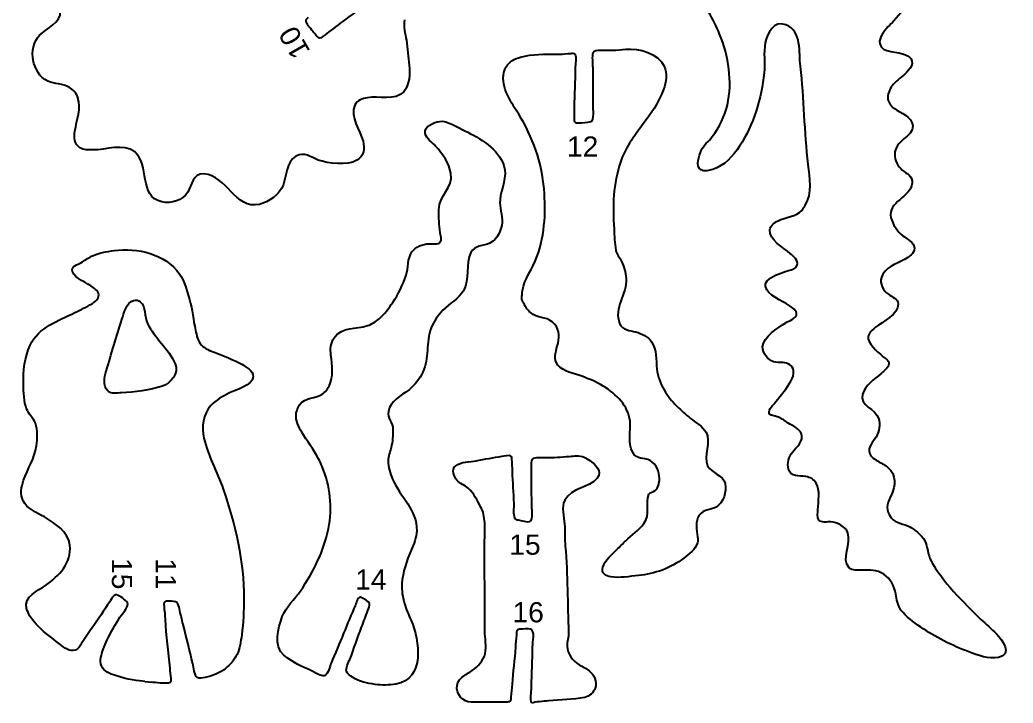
# Model space of a CAD drawing. Extents: x 3 to 176, y 79 to 288.
# Drawn here: x 3.4 to 175.6, y 78.5 to 197 of the extents above; entities that cross this region are included whole.
import ezdxf
from ezdxf.enums import TextEntityAlignment as Align

# ---------------------------------------------------------------- set-up
doc = ezdxf.new("R2010")
doc.units = 0
doc.layers.add('Cut', color=7, linetype='CONTINUOUS', true_color=0xffffff)
doc.layers.add('Steg', color=5, linetype='CONTINUOUS', lineweight=25, true_color=0x0000ff)
doc.layers.add('Text', color=1, linetype='CONTINUOUS', lineweight=25, true_color=0xff0000)
doc.styles.add('textstyle0', font='')
doc.styles.add('textstyle1', font='')
doc.styles.add('textstyle10', font='')
doc.styles.add('textstyle11', font='')
doc.styles.add('textstyle12', font='')
doc.styles.add('textstyle14', font='')
doc.styles.add('textstyle17', font='')
doc.styles.get('textstyle0').set_extended_font_data('Arial')
doc.styles.get('textstyle1').set_extended_font_data('Arial')
doc.styles.get('textstyle10').set_extended_font_data('Arial')
doc.styles.get('textstyle11').set_extended_font_data('Arial')
doc.styles.get('textstyle12').set_extended_font_data('Arial')
doc.styles.get('textstyle14').set_extended_font_data('Arial')
doc.styles.get('textstyle17').set_extended_font_data('Arial')

msp = doc.modelspace()

# ---------------------------------------------------------------- linework, layer by layer
at = {"layer": 'Cut'}
for points in [[(102.79872, 182.19219), (102.79872, 188.62911)], [(92.134466, 115.70919), (92.134466, 119.45606)], [(86.658316, 78.72092), (82.719302, 78.72092)]]:
    msp.add_lwpolyline(points, dxfattribs=at)
for points in [[(59.75773, 196.91734), (63.794644, 199.89273), (67.833767, 202.863035), (71.766921, 205.949781)], [(157.06198, 201.022556), (157.27527, 199.334545), (156.04841, 197.918421), (154.96278, 196.79532)], [(6.82537, 194.28874), (8.090726, 195.5329), (10.57145, 196.39852), (10.468171, 198.524623)], [(124.74186, 194.48954), (124.20097, 195.81343), (123.55439, 197.126755), (122.8396, 198.332478)], [(53.026147, 196.88275), (52.975137, 196.63296), (53.115207, 196.4264), (53.261239, 196.21888)], [(53.418799, 197.343899), (53.265658, 197.22669), (53.070533, 197.099873), (53.026147, 196.88275)], [(56.683378, 194.58467), (57.737016, 195.35038), (58.719368, 196.15163), (59.75773, 196.91734)], [(70.097067, 196.98747), (69.875905, 195.81537), (70.252994, 194.58563), (70.445621, 193.43275)], [(136.23228, 196.09783), (134.17631, 196.93079), (132.97539, 194.60869), (132.65835, 192.95238)], [(154.96278, 196.79532), (154.61115, 196.4312), (154.26336, 196.10936), (153.91846, 195.73851)], [(53.261239, 196.21888), (53.697701, 195.59825), (54.314109, 194.89691), (54.795437, 194.29933)], [(138.75806, 188.91729), (138.4756, 191.30472), (139.05877, 194.95455), (136.23228, 196.09783)], [(153.91846, 195.73851), (153.28822, 195.06023), (152.31403, 193.86508), (152.52059, 192.85631)], [(5.732611, 189.97408), (5.436464, 191.37291), (5.793233, 193.27421), (6.82537, 194.28874)], [(54.795437, 194.29933), (54.966063, 194.08701), (55.142166, 193.83145), (55.438169, 193.83145)], [(55.438169, 193.83145), (55.896536, 193.83241), (56.330211, 194.32815), (56.683378, 194.58467)], [(70.445621, 193.43275), (70.685901, 191.99357), (70.759494, 190.5515), (70.929736, 189.10944)], [(126.10322, 182.19213), (127.01976, 186.28582), (126.30498, 190.66293), (124.74186, 194.48954)], [(132.65835, 192.95238), (132.33938, 191.28262), (132.63335, 189.46299), (132.46908, 187.76441)], [(98.95577, 191.14336), (99.192111, 191.16066), (99.467842, 191.22786), (99.625403, 190.99925)], [(102.79872, 188.62911), (102.79872, 189.43229), (102.63635, 190.61303), (102.82942, 191.31341)], [(102.82942, 191.31341), (102.94855, 191.74766), (103.59321, 191.70347), (104.04763, 191.70347)], [(104.04763, 191.70347), (105.47625, 191.70347), (107.05089, 191.66887), (108.46702, 191.85526)], [(108.46706, 191.85526), (110.80837, 192.1627), (114.07871, 191.12414), (115.15666, 188.91733)], [(152.52059, 192.85631), (152.87702, 191.12026), (155.7208, 191.52569), (156.98416, 190.90986)], [(8.262323, 186.34058), (6.833575, 186.991), (6.046224, 188.49263), (5.732611, 189.97408)], [(87.755231, 188.82126), (88.247031, 189.71763), (89.264546, 190.24219), (90.21308, 190.50927)], [(90.21308, 190.50927), (92.212946, 191.07322), (94.678961, 191.00693), (96.004182, 191.030693)], [(97.163134, 191.027518), (97.444534, 191.03995), (98.264041, 191.08955), (98.95577, 191.14336)], [(99.625403, 190.99925), (99.996246, 190.46123), (99.724363, 189.21516), (99.724363, 188.53304)], [(158.09766, 189.78195), (158.30902, 188.72322), (156.9246, 187.59148), (156.21558, 187.01504)], [(156.98416, 190.90986), (157.4799, 190.66871), (157.9766, 190.3853), (158.09766, 189.78195)], [(70.929736, 189.10944), (71.106319, 187.61261), (70.998336, 185.68634), (69.987831, 184.50656)], [(89.474082, 181.32753), (88.120791, 183.42865), (86.336513, 186.23592), (87.755231, 188.82126)], [(99.724363, 188.53304), (99.724363, 186.29645), (99.532216, 184.04448), (99.532216, 181.80789)], [(115.15666, 188.91733), (115.74847, 187.70489), (115.46505, 186.10622), (115.02984, 184.88225)], [(132.46908, 187.76441), (132.04444, 183.37769), (130.62159, 178.71909), (128.20918, 175.08271)], [(140.10309, 171.91228), (139.43537, 177.5518), (139.42192, 183.28546), (138.75806, 188.91729)], [(12.00919, 185.25207), (10.83863, 185.93899), (9.46401, 185.79392), (8.262323, 186.34058)], [(156.21558, 187.01504), (155.52961, 186.45685), (154.73412, 185.76896), (154.31908, 184.97828)], [(13.2, 184.1), (13.110577, 184.38452), (12.621755, 184.89275), (12.00919, 185.25207)], [(69.987831, 184.50656), (68.579393, 182.8637), (65.574982, 183.81963), (63.696745, 183.46032)], [(115.02984, 184.88225), (113.37257, 180.22556), (109.129, 176.96867), (107.55628, 172.29661)], [(154.31908, 184.97828), (154.03182, 184.43066), (153.84064, 183.87632), (153.92999, 183.24896)], [(12.962336, 177.67667), (13.285431, 179.5943), (14.16254, 181.733572), (13.5, 183.4)], [(63.696745, 183.46032), (62.844092, 183.29699), (61.891139, 183.05393), (61.507613, 182.19215)], [(153.92999, 183.24896), (154.02699, 182.56876), (154.51123, 181.97598), (155.06269, 181.58112)], [(61.507613, 182.19215), (60.630462, 180.22072), (62.379961, 177.78045), (62.924121, 175.94737)], [(94.232219, 168.45367), (93.738594, 173.06136), (91.934429, 177.50764), (89.474082, 181.32753)], [(99.532216, 181.80789), (99.532216, 181.18726), (99.528416, 180.50033), (99.532216, 179.88642)], [(102.40866, 179.31575), (103.10904, 179.48772), (102.79872, 181.58116), (102.79872, 182.19219)], [(123.46216, 176.71594), (124.665, 178.34919), (125.65648, 180.19188), (126.10322, 182.19213)], [(155.06269, 181.58112), (156.14064, 180.80869), (158.08613, 180.22648), (158.22255, 178.63743)], [(73.71245, 177.29245), (73.462851, 178.53756), (75.206105, 179.19759), (76.186344, 179.36091)], [(76.186343, 179.3609), (77.498611, 179.57899), (79.440641, 178.24549), (80.605725, 177.70651)], [(99.532216, 179.88642), (99.534116, 179.66641), (99.496666, 179.44064), (99.631176, 179.27155)], [(99.631176, 179.27155), (99.774326, 179.09093), (100.0856, 179.11591), (100.30081, 179.11976)], [(100.30081, 179.11976), (100.90895, 179.13036), (101.81396, 179.16966), (102.40866, 179.31575)], [(13.834971, 174.79351), (12.875101, 175.39877), (12.790172, 176.65445), (12.962336, 177.67667)], [(80.605725, 177.70651), (83.156188, 176.52577), (86.379935, 174.55338), (87.353833, 171.72017)], [(158.22255, 178.63743), (158.31285, 177.59695), (157.41073, 176.90714), (156.69594, 176.33166)], [(62.924121, 175.94737), (63.29804, 174.68784), (63.079953, 173.32168), (61.871348, 172.61938)], [(75.497496, 175.08276), (74.876573, 175.76584), (73.911034, 176.30097), (73.71245, 177.29245)], [(121.57624, 174.3141), (121.96726, 175.25946), (122.86074, 175.89931), (123.46216, 176.71594)], [(156.69594, 176.33166), (155.85338, 175.65338), (155.14147, 174.78488), (155.10689, 173.6416)], [(16.044278, 174.41017), (15.279149, 174.41017), (14.511329, 174.36787), (13.834971, 174.79351)], [(23.344425, 174.07199), (21.403259, 175.63319), (18.286826, 174.41017), (16.044278, 174.41017)], [(28.053468, 165.40712), (23.998301, 166.2958), (25.981739, 171.95165), (23.344425, 174.07199)], [(55.146201, 172.66548), (53.847672, 173.12951), (52.765884, 174.19112), (51.30326, 173.30725)], [(78.159213, 170.37515), (77.838232, 172.15828), (76.687847, 173.77327), (75.497496, 175.08276)], [(121.54264, 170.97362), (120.50889, 171.64133), (121.21023, 173.4283), (121.57624, 174.3141)], [(128.20918, 175.08271), (127.06591, 173.35915), (125.61232, 171.64616), (123.55058, 171.04762)], [(51.30326, 173.30725), (49.539158, 172.24179), (49.681155, 169.98599), (49.052834, 168.26147)], [(61.871348, 172.61938), (60.191887, 171.64424), (56.889359, 172.04198), (55.146201, 172.66548)], [(107.55628, 172.29661), (106.30444, 168.57953), (106.17474, 164.65397), (106.44087, 160.76779)], [(155.10689, 173.6416), (155.07709, 172.64244), (155.66219, 171.52703), (156.41637, 170.92368)], [(87.353833, 171.72017), (88.011552, 169.80639), (86.860207, 167.6822), (86.674689, 165.76362)], [(123.55058, 171.04762), (122.93379, 170.86892), (122.12773, 170.59607), (121.54264, 170.97362)], [(139.58909, 164.80284), (140.8784, 166.9472), (140.3817, 169.55752), (140.10309, 171.91228)], [(156.41637, 170.92368), (157.25701, 170.25021), (158.2533, 169.94085), (158.12744, 168.64578)], [(35.355056, 170.25884), (33.405148, 170.3722), (33.278619, 168.33064), (32.523961, 167.10858)], [(44.962408, 164.9844), (40.725278, 164.02366), (39.338264, 170.02538), (35.355056, 170.25884)], [(76.09027, 164.0343), (76.09427, 166.56776), (78.613737, 167.85034), (78.159213, 170.37515)], [(32.523961, 167.10858), (31.610014, 165.62809), (29.707566, 165.04493), (28.053468, 165.40712)], [(49.052834, 168.26147), (48.507041, 166.76272), (46.497086, 165.33219), (44.962408, 164.9844)], [(93.073381, 155.86804), (94.540135, 159.83204), (94.677424, 164.29849), (94.232219, 168.45367)], [(158.12744, 168.64578), (157.89206, 166.2449), (153.82911, 165.37928), (154.46223, 162.68922)], [(86.674689, 165.76362), (86.546815, 164.44164), (87.127195, 163.17732), (87.0341, 161.8246)], [(76.301247, 160.09529), (76.057797, 161.3894), (76.088156, 162.72098), (76.09027, 164.0343)], [(134.88725, 162.13584), (136.15446, 162.78338), (138.02309, 162.85831), (138.99824, 163.94202)], [(138.99824, 163.94202), (139.2365, 164.20622), (139.40655, 164.50021), (139.58909, 164.80284)], [(133.47882, 160.57561), (133.56052, 161.38166), (134.22723, 161.79958), (134.88725, 162.13584)], [(154.46223, 162.68922), (154.73316, 161.53826), (155.57573, 160.24607), (156.51244, 159.52264)], [(87.0341, 161.8246), (86.9411, 160.47477), (86.210942, 158.81558), (84.929033, 158.26508)], [(106.44087, 160.76779), (106.52537, 159.53421), (106.54559, 158.23818), (106.76944, 157.02093)], [(137.00087, 156.45982), (135.8845, 157.45322), (133.2982, 158.77999), (133.47882, 160.57561)], [(76.320557, 158.39671), (76.652011, 158.79061), (76.386847, 159.6399), (76.301247, 160.09529)], [(156.51244, 159.52264), (157.18304, 159.0048), (158.4906, 158.41683), (158.51558, 157.40518)], [(15.852169, 155.98214), (17.047804, 156.58548), (18.476609, 156.80069), (19.791183, 156.97938)], [(19.791183, 156.97938), (23.79082, 157.52412), (28.608523, 156.36643), (31.066276, 152.98561)], [(70.388882, 152.69763), (70.806417, 154.00615), (70.591213, 155.55197), (71.391601, 156.72407)], [(71.391601, 156.72407), (72.040482, 157.67424), (73.239576, 158.08831), (74.360946, 158.16517)], [(74.360946, 158.16517), (74.883105, 158.20077), (75.945967, 157.95189), (76.320557, 158.39671)], [(84.929033, 158.26508), (83.80603, 157.78375), (82.231769, 157.8827), (81.621126, 156.63663)], [(106.76944, 157.02093), (106.89049, 156.35994), (107.3795, 155.78542), (107.67445, 155.19553)], [(158.51558, 157.40518), (158.53768, 156.4675), (157.51257, 155.8142), (156.79202, 155.41742)], [(14.026772, 154.86385), (14.66422, 155.19914), (15.208573, 155.65741), (15.852169, 155.98214)], [(81.621126, 156.63663), (80.650495, 154.65656), (81.458761, 151.96554), (80.348536, 150.00756)], [(90.560385, 150.00756), (90.935649, 152.14616), (92.327274, 153.85146), (93.073381, 155.86804)], [(107.67445, 155.19553), (108.16346, 154.2175), (108.47955, 153.2193), (108.55448, 152.12118)], [(138.20852, 154.42882), (138.43525, 155.25217), (137.53696, 155.98137), (137.00087, 156.45982)], [(156.79202, 155.41742), (155.34899, 154.62385), (153.3497, 154.02723), (152.79152, 152.31328)], [(12.538785, 153.3699), (12.229333, 154.20382), (13.488568, 154.58139), (14.026772, 154.86385)], [(16.14039, 150.59338), (15.1027, 151.3831), (13.025494, 152.05754), (12.538785, 153.3699)], [(133.25593, 151.97414), (134.19264, 152.72736), (135.54632, 153.17314), (136.71265, 153.50652)], [(136.71265, 153.50652), (137.25547, 153.66216), (138.03462, 153.79858), (138.20852, 154.42882)], [(31.066276, 152.98561), (32.036714, 151.65115), (32.403427, 150.04192), (32.853435, 148.47015)], [(68.084174, 147.99002), (69.040874, 149.42536), (69.855962, 151.02787), (70.388882, 152.69763)], [(108.55448, 152.12118), (108.73414, 149.49549), (106.28715, 146.94089), (107.42082, 144.33922)], [(132.72752, 150.77611), (132.64872, 151.268), (132.88412, 151.67536), (133.25593, 151.97414)], [(152.79152, 152.31328), (152.45045, 151.26608), (153.15467, 149.99983), (154.00588, 149.39745)], [(16.987854, 148.75837), (17.377913, 149.53849), (16.718944, 150.15336), (16.14039, 150.59338)], [(80.348536, 150.00756), (79.54344, 148.58759), (77.87349, 147.80267), (76.766531, 146.64499)], [(90.473915, 149.04682), (90.500815, 149.28797), (90.513785, 149.74144), (90.560385, 150.00756)], [(136.80872, 147.45292), (135.60877, 148.29549), (132.99268, 149.12556), (132.72752, 150.77611)], [(15.948243, 147.76113), (16.347716, 148.01188), (16.764387, 148.31163), (16.987854, 148.75837)], [(21.136271, 145.01166), (21.504713, 146.12803), (21.861146, 147.96592), (23.153719, 148.31947)], [(23.153719, 148.31947), (23.584128, 148.43764), (23.957374, 148.36267), (24.296513, 148.10522)], [(24.296513, 148.10522), (25.31105, 147.33279), (25.003614, 145.45263), (25.55671, 144.33914)], [(32.853435, 148.47015), (33.347638, 146.74371), (33.488097, 144.93273), (33.873256, 143.18611)], [(90.465115, 148.47038), (90.401225, 148.69616), (90.452815, 148.8566), (90.473915, 149.04682)], [(90.90052, 147.60572), (90.726627, 147.95062), (90.557633, 148.14469), (90.465115, 148.47038)], [(154.00588, 149.39745), (154.6294, 148.95647), (155.65643, 148.62598), (155.70831, 147.70175)], [(12.969963, 146.23644), (13.972875, 146.73699), (14.990005, 147.15779), (15.948243, 147.76113)], [(65.714329, 145.16739), (66.641726, 145.92829), (67.411467, 146.98125), (68.084174, 147.99002)], [(76.766531, 146.64499), (75.921852, 145.76207), (75.188235, 144.71199), (74.751485, 143.57063)], [(92.422805, 145.886), (91.733381, 146.28375), (91.238602, 146.93609), (90.90052, 147.60572)], [(138.09419, 145.87732), (138.22004, 146.53158), (137.26027, 147.13588), (136.80872, 147.45292)], [(155.70831, 147.70175), (155.80731, 145.93881), (152.95772, 144.6226), (151.79619, 143.69837)], [(5.218771, 140.59212), (6.695421, 143.70683), (10.09333, 144.80207), (12.969963, 146.23644)], [(18.405381, 136.07682), (19.264663, 139.0109), (20.16612, 142.07277), (21.136271, 145.01166)], [(63.696785, 143.95878), (64.454901, 144.18551), (65.118673, 144.67837), (65.714329, 145.16739)], [(96.137968, 144.24219), (95.064827, 145.49883), (93.687805, 145.15681), (92.422805, 145.886)], [(136.23228, 144.46408), (136.7799, 144.81859), (137.95488, 145.15965), (138.09419, 145.87732)], [(25.55671, 144.33914), (26.815657, 141.80376), (29.223259, 139.93609), (30.378832, 137.32577)], [(33.873256, 143.18611), (34.072224, 142.28302), (34.262738, 141.29346), (34.903644, 140.60077)], [(57.898652, 141.84132), (59.256747, 143.77816), (61.71277, 143.36793), (63.696785, 143.95878)], [(74.751485, 143.57063), (73.78364, 141.04198), (74.432328, 138.27218), (73.27935, 135.88475)], [(96.609689, 140.40021), (96.981493, 141.75677), (97.103507, 143.11236), (96.137968, 144.24219)], [(107.42082, 144.33922), (107.92616, 143.17961), (109.13188, 143.12677), (110.19638, 142.86161)], [(132.2068, 140.30409), (132.32401, 142.04398), (134.9007, 143.60134), (136.23228, 144.46408)], [(151.79619, 143.69837), (151.27548, 143.28525), (150.70192, 142.79048), (150.52802, 142.12949)], [(57.355932, 138.86304), (57.219988, 139.85548), (57.316442, 141.01124), (57.898652, 141.84132)], [(110.19638, 142.86161), (111.29162, 142.58972), (112.2879, 142.10167), (112.94792, 141.16495)], [(150.52802, 142.12949), (150.23884, 141.02945), (152.19106, 139.34528), (152.94908, 138.70159)], [(4.035126, 133.7709), (4.035126, 136.09012), (4.214351, 138.4737), (5.218771, 140.59212)], [(34.903644, 140.60077), (35.528026, 139.92633), (36.437939, 139.57663), (37.276564, 139.27688)], [(96.676939, 137.13467), (95.908255, 138.07331), (96.323389, 139.35877), (96.609689, 140.40021)], [(112.94792, 141.16495), (113.91442, 139.79398), (113.70979, 138.04545), (113.86351, 136.46119)], [(134.11867, 137.68417), (133.15121, 138.03003), (132.13475, 139.23191), (132.2068, 140.30409)], [(37.276564, 139.27688), (38.835165, 138.71965), (40.452563, 138.08172), (41.888093, 137.26318)], [(57.036968, 133.48292), (57.865122, 135.06141), (57.588911, 137.16254), (57.355932, 138.86304)], [(152.94908, 138.70159), (153.38813, 138.32978), (154.16441, 138.00025), (154.0789, 137.32581)], [(18.676116, 132.63835), (17.781672, 133.61061), (18.083439, 134.97774), (18.405381, 136.07682)], [(30.378832, 137.32577), (31.05663, 135.79436), (29.587955, 133.92573), (28.149542, 133.48668)], [(41.888093, 137.26318), (42.640637, 136.83373), (43.908808, 136.11318), (43.896126, 135.11593)], [(100.87728, 135.19014), (99.509187, 135.69645), (97.654968, 135.94144), (96.676939, 137.13467)], [(113.86351, 136.46119), (113.98744, 135.17669), (114.48894, 133.91044), (115.13936, 132.8104)], [(135.75192, 137.57176), (135.22063, 137.65536), (134.62209, 137.50356), (134.11867, 137.68417)], [(137.56674, 136.17293), (137.46874, 137.06642), (136.52243, 137.45071), (135.75192, 137.57176)], [(137.1104, 134.34754), (137.42552, 134.91341), (137.63976, 135.51483), (137.56674, 136.17293)], [(154.0789, 137.32581), (153.9896, 136.63216), (153.24306, 136.11048), (152.75693, 135.67623)], [(43.896126, 135.11593), (43.876526, 133.56819), (40.782864, 132.84572), (39.678402, 132.26831)], [(73.27935, 135.88475), (72.703389, 134.69248), (71.943063, 133.68467), (70.902299, 132.85363)], [(107.6543, 130.88893), (105.93555, 132.98429), (103.37231, 134.26687), (100.87728, 135.19014)], [(134.51545, 130.79282), (135.40989, 131.96876), (136.386, 133.04862), (137.1104, 134.34754)], [(152.75693, 135.67623), (151.55505, 134.60405), (150.01403, 133.67118), (149.51445, 132.04177)], [(4.588961, 129.54367), (4.156669, 130.75324), (4.035126, 132.46911), (4.035126, 133.7709)], [(21.040101, 132.33091), (20.261329, 132.30881), (19.281379, 131.9812), (18.676116, 132.63835)], [(28.149542, 133.48668), (25.944847, 132.8132), (23.344136, 132.39912), (21.040101, 132.33091)], [(55.530535, 131.89963), (56.211985, 132.21187), (56.697925, 132.83731), (57.036968, 133.48292)], [(70.902299, 132.85363), (69.466864, 131.70651), (67.701129, 131.06282), (67.315874, 129.06353)], [(115.13936, 132.8104), (115.74463, 131.78722), (116.46614, 130.86779), (117.30582, 130.02427)], [(39.678402, 132.26831), (38.540315, 131.67362), (37.40146, 131.0722), (36.552554, 130.11146)], [(51.611504, 129.63998), (52.360494, 131.48267), (54.027849, 131.21175), (55.530535, 131.89963)], [(109.21934, 127.43028), (109.09541, 128.71382), (108.46036, 129.9061), (107.6543, 130.88893)], [(149.51445, 132.04177), (148.93416, 130.15008), (151.8279, 129.47277), (152.29674, 127.91061)], [(6.113974, 127.04576), (5.814753, 127.93156), (4.889441, 128.70303), (4.588961, 129.54367)], [(36.552554, 130.11146), (35.20666, 128.5887), (34.88174, 126.39918), (35.343949, 124.45177)], [(51.320305, 128.58317), (51.355855, 128.95498), (51.473351, 129.29988), (51.611504, 129.63998)], [(117.30582, 130.02427), (118.0696, 129.2576), (118.85549, 128.56203), (119.70766, 127.87318)], [(133.3299, 128.79545), (133.15505, 129.42185), (134.14172, 130.30092), (134.51545, 130.79282)], [(52.302465, 125.50882), (51.798944, 126.34947), (51.22183, 127.55231), (51.320305, 128.58317)], [(67.315874, 129.06353), (67.105377, 127.97118), (68.110691, 127.09883), (68.116071, 125.98918)], [(119.70766, 127.87318), (120.60114, 127.15167), (121.82031, 126.51758), (122.40156, 125.50881)], [(133.83045, 128.4198), (133.64214, 128.4784), (133.39715, 128.5543), (133.3299, 128.79545)], [(134.98333, 128.07297), (134.63554, 128.22861), (134.17151, 128.31508), (133.83045, 128.4198)], [(136.61658, 127.07861), (136.07761, 127.4312), (135.56649, 127.81165), (134.98333, 128.07297)], [(152.29674, 127.91061), (152.62915, 126.8048), (152.4543, 125.62502), (151.86729, 124.64411)], [(6.313759, 123.10674), (6.48526, 124.37972), (6.527331, 125.82178), (6.113974, 127.04576)], [(68.116071, 125.98918), (68.121371, 124.90547), (68.059001, 123.87652), (67.805369, 122.81875)], [(109.69875, 121.95409), (108.8043, 123.65748), (109.3942, 125.6193), (109.21934, 127.43028)], [(138.94732, 125.22055), (138.61299, 126.09482), (137.36307, 126.59056), (136.61658, 127.07861)], [(35.343949, 124.45177), (36.076414, 121.36589), (37.642604, 118.61435), (38.684618, 115.61301)], [(55.213685, 120.89729), (54.366701, 122.50172), (53.22064, 123.97549), (52.302465, 125.50882)], [(122.40156, 125.50881), (123.36422, 123.84098), (121.82704, 121.37477), (122.66864, 119.64833)], [(137.40054, 122.05013), (138.06729, 122.81391), (139.38446, 124.07632), (138.94732, 125.22055)], [(151.86729, 124.64411), (151.39172, 123.84862), (150.41177, 122.88308), (150.72113, 121.85798)], [(4.068185, 117.15019), (4.762278, 119.1562), (6.024597, 120.96142), (6.313759, 123.10674)], [(67.805369, 122.81875), (67.625231, 122.06746), (67.269663, 121.29695), (67.268702, 120.51299)], [(55.833167, 119.55226), (55.632758, 120.01918), (55.454637, 120.44094), (55.213685, 120.89729)], [(78.992948, 119.68282), (79.826194, 120.38608), (81.486825, 120.34381), (82.527109, 120.55133)], [(82.527109, 120.55133), (84.024895, 120.85012), (85.539879, 121.06628), (87.042564, 121.33721)], [(87.042564, 121.33721), (87.436658, 121.40831), (88.279703, 121.62255), (88.521808, 121.40731)], [(88.521808, 121.40731), (88.692435, 121.25456), (88.666303, 121.02398), (88.691666, 120.80109)], [(88.691666, 120.80109), (88.769296, 120.12185), (88.745466, 119.37728), (88.775636, 118.68747)], [(92.134466, 119.45606), (92.134466, 119.85284), (92.043576, 120.53112), (92.320657, 120.83952)], [(92.320657, 120.83952), (92.678723, 121.23726), (94.020389, 121.08931), (94.536304, 121.08931)], [(94.536304, 121.08931), (95.89709, 121.09027), (97.308025, 121.19691), (98.667466, 121.2901)], [(98.667466, 121.2901), (99.560949, 121.3516), (100.43522, 121.5716), (101.26145, 121.15944)], [(101.26145, 121.15944), (101.6102, 120.98555), (101.9013, 120.79148), (102.22219, 120.57724)], [(102.22219, 120.57724), (103.19445, 119.92874), (104.49625, 118.76913), (103.5163, 117.53843)], [(112.69432, 120.56871), (111.6183, 121.1538), (110.40105, 120.61961), (109.69875, 121.95409)], [(114.32373, 117.43864), (114.28533, 118.62514), (113.77995, 119.97882), (112.69432, 120.56871)], [(136.70593, 119.07185), (136.42059, 120.12289), (136.70193, 121.25079), (137.40054, 122.05013)], [(150.72113, 121.85798), (150.9421, 121.1259), (151.752, 120.71662), (152.37264, 120.36211)], [(56.928501, 108.79203), (57.647804, 112.38902), (57.275423, 116.19161), (55.833167, 119.55226)], [(67.268702, 120.51299), (67.267502, 119.47828), (67.66097, 118.27832), (68.061117, 117.34256)], [(79.215359, 117.15225), (78.695601, 117.80363), (78.185066, 119.0007), (78.992948, 119.68282)], [(122.66864, 119.64833), (123.296, 118.3619), (125.4663, 118.02661), (125.72859, 116.57397)], [(139.69093, 117.79503), (138.50154, 117.96604), (137.09214, 117.64708), (136.70593, 119.07185)], [(152.37264, 120.36211), (152.94139, 120.03642), (153.49381, 119.78663), (154.00204, 119.33124)], [(154.00204, 119.33124), (155.35091, 118.12168), (155.32209, 116.17715), (154.53525, 114.65246)], [(3.977751, 113.59547), (3.430631, 114.73009), (3.670796, 116.00115), (4.068185, 117.15019)], [(68.061117, 117.34256), (69.35859, 114.30856), (72.316213, 111.98262), (72.245887, 108.40773)], [(81.173529, 115.77647), (80.589786, 116.3116), (79.704853, 116.53738), (79.215359, 117.15225)], [(88.775636, 118.68747), (88.857006, 116.83037), (88.974988, 114.97231), (89.056363, 113.11521)], [(103.5163, 117.53843), (102.10402, 115.76492), (99.030623, 115.93401), (97.898877, 113.69165)], [(113.54938, 115.36633), (114.12293, 115.83037), (114.34679, 116.72001), (114.32373, 117.43864)], [(141.47021, 116.67001), (141.07919, 117.32427), (140.4355, 117.68839), (139.69093, 117.79503)], [(38.684618, 115.61301), (40.802751, 109.51234), (42.272387, 103.06965), (42.272387, 96.59045)], [(83.316737, 112.5388), (82.738567, 113.63692), (82.108901, 114.9195), (81.173529, 115.77647)], [(92.230536, 111.28981), (92.230632, 112.76646), (92.134556, 114.24023), (92.134466, 115.70919)], [(125.72859, 116.57397), (125.97934, 115.18763), (125.43172, 113.19795), (124.12704, 112.50718)], [(141.80455, 112.05848), (141.82185, 113.50439), (142.25225, 115.35957), (141.47021, 116.67001)], [(97.898877, 113.69165), (97.257106, 112.4206), (97.754767, 110.89975), (97.882547, 109.56049)], [(111.63367, 109.65668), (112.8, 111.2025), (111.81909, 113.09131), (112.50506, 114.73801)], [(112.50506, 114.73801), (112.68183, 115.16169), (113.23425, 115.1127), (113.54938, 115.36633)], [(154.53525, 114.65246), (153.93863, 113.49574), (153.45442, 112.36495), (154.17786, 111.09774)], [(7.68592, 110.79588), (6.45371, 111.51451), (4.631541, 112.23987), (3.977751, 113.59547)], [(83.835726, 111.28984), (83.745036, 111.74331), (83.528195, 112.13721), (83.316737, 112.5388)], [(89.056363, 113.11521), (89.093543, 112.26592), (88.861525, 111.37436), (89.21277, 110.63939)], [(124.12704, 112.50718), (123.14997, 111.99127), (121.90006, 112.09599), (121.21601, 111.09682)], [(141.92944, 110.2619), (141.57877, 110.79319), (141.79686, 111.47723), (141.80455, 112.05848)], [(12.087624, 105.90958), (11.805841, 108.25666), (9.50878, 109.73235), (7.68592, 110.79588)], [(83.968212, 105.04506), (83.968212, 107.00016), (84.21733, 109.38278), (83.835726, 111.28984)], [(89.21277, 110.63939), (89.331325, 110.39152), (89.591492, 110.32908), (89.828794, 110.27624)], [(89.828794, 110.27624), (90.303685, 110.17248), (91.396521, 109.8929), (91.833464, 109.98417)], [(91.833464, 109.98417), (92.312102, 110.08407), (92.230536, 110.85172), (92.230536, 111.28981)], [(121.21601, 111.09682), (120.49546, 110.04386), (120.7856, 108.52109), (120.92875, 107.35092)], [(144.01424, 109.93622), (143.45605, 109.97752), (142.29356, 109.7114), (141.92944, 110.2619)], [(154.17786, 111.09774), (154.92915, 109.78058), (156.11662, 109.78442), (157.36846, 109.24449)], [(52.118196, 98.0318), (54.304349, 101.27524), (56.149057, 104.89433), (56.928501, 108.79203)], [(97.882547, 109.56049), (98.0036, 108.28559), (97.856607, 106.99533), (97.978617, 105.71755)], [(108.46709, 106.66976), (109.50372, 107.63529), (110.78054, 108.5259), (111.63367, 109.65668)], [(146.98003, 108.02339), (146.55827, 109.17051), (145.19018, 109.84975), (144.01424, 109.93622)], [(157.36846, 109.24449), (158.27155, 108.85539), (159.14101, 108.19248), (159.77798, 107.44311)], [(72.245887, 108.40773), (72.222827, 107.23851), (71.718347, 106.08755), (71.274296, 105.04515)], [(120.92875, 107.35092), (120.97195, 106.99929), (121.00565, 106.62748), (120.90765, 106.29411)], [(147.21733, 101.99286), (145.76662, 103.47047), (147.64197, 106.22009), (146.98003, 108.02339)], [(159.77798, 107.44311), (160.70509, 106.35267), (160.68203, 105.35063), (161.06152, 104.08438)], [(7.878067, 98.92216), (10.219763, 100.5775), (12.458564, 102.8189), (12.087624, 105.90958)], [(97.978617, 105.71755), (98.449378, 100.77553), (98.352343, 95.69035), (98.567548, 90.73008)], [(104.5079, 102.06687), (104.848, 103.27164), (106.06429, 104.31307), (106.92991, 105.14507)], [(106.92991, 105.14507), (107.44294, 105.63793), (107.9406, 106.17978), (108.46709, 106.66976)], [(120.90765, 106.29411), (120.58292, 105.19695), (119.43196, 104.34286), (118.55481, 103.65977)], [(71.274296, 105.04515), (70.504074, 103.23609), (69.797838, 101.16859), (69.661894, 99.18467)], [(84.064282, 93.90053), (84.064282, 97.6205), (83.968212, 101.3251), (83.968212, 105.04506)], [(118.55481, 103.65977), (116.33166, 101.92661), (113.50614, 100.91207), (110.67678, 100.6421)], [(161.06152, 104.08438), (161.43429, 102.8383), (162.31624, 101.67293), (163.07811, 100.62573)], [(105.8731, 100.40768), (104.96425, 100.53834), (104.22544, 101.06675), (104.5079, 102.06687)], [(149.39436, 101.58647), (148.70743, 101.58647), (147.73613, 101.46445), (147.21733, 101.99286)], [(153.2373, 100.86399), (151.99987, 101.69023), (150.79799, 101.58647), (149.39436, 101.58647)], [(110.67678, 100.6421), (109.15978, 100.49703), (107.38145, 100.19056), (105.8731, 100.40768)], [(155.30672, 97.4553), (155.05885, 98.77151), (154.37673, 100.10309), (153.2373, 100.86399)], [(163.07811, 100.62573), (164.45388, 98.73212), (166.08905, 96.99703), (167.7444, 95.34169)], [(4.604304, 94.9572), (4.060768, 97.03335), (6.553761, 97.9864), (7.878067, 98.92216)], [(69.661894, 99.18467), (69.583494, 98.03851), (69.797357, 96.92118), (70.099124, 95.8221)], [(20.463698, 97.20052), (19.738919, 97.57617), (19.386618, 96.71535), (19.004341, 96.11009)], [(22.140565, 95.72483), (22.102515, 96.22826), (20.96059, 96.94208), (20.463698, 97.20052)], [(42.272387, 96.59045), (42.272387, 94.48836), (42.174297, 92.42855), (41.888093, 90.34567)], [(48.922406, 93.51634), (49.512874, 95.14575), (51.144587, 96.58685), (52.118196, 98.0318)], [(62.736146, 96.80782), (62.011559, 97.14792), (61.837762, 96.08439), (61.596522, 95.53388)], [(64.021705, 95.8125), (63.867123, 96.22081), (63.112273, 96.63104), (62.736146, 96.80782)], [(156.19252, 94.66917), (155.55363, 95.52807), (155.49983, 96.4302), (155.30672, 97.4553)], [(5.180591, 93.61217), (4.92763, 94.03682), (4.728123, 94.48452), (4.604304, 94.9572)], [(19.004341, 96.11009), (18.039379, 94.58252), (17.010047, 93.06648), (15.961789, 91.59463)], [(20.757779, 93.42003), (21.130929, 94.02817), (22.194463, 95.01293), (22.140565, 95.72483)], [(28.58364, 96.1072), (28.342015, 95.93139), (28.40331, 95.60954), (28.423005, 95.3415)], [(28.423005, 95.3415), (28.476325, 94.61614), (28.602086, 93.77358), (28.628891, 93.03573)], [(29.398536, 96.1975), (29.099555, 96.2177), (28.805762, 96.2686), (28.58364, 96.1072)], [(30.689379, 95.95636), (30.425177, 96.20231), (29.753623, 96.17348), (29.398536, 96.1975)], [(31.082224, 94.86112), (31.000364, 95.18873), (30.942437, 95.72002), (30.689379, 95.95636)], [(31.740232, 92.17106), (31.513498, 93.06647), (31.306171, 93.96571), (31.082224, 94.86112)], [(61.596522, 95.53388), (60.888844, 93.91985), (60.220364, 92.27411), (59.565623, 90.63414)], [(63.754429, 94.57315), (63.899404, 94.93535), (64.17379, 95.40995), (64.021705, 95.8125)], [(70.099124, 95.8221), (70.381196, 94.79411), (70.853205, 93.81992), (71.272182, 92.84382)], [(167.7444, 95.34169), (168.50242, 94.58367), (169.3104, 93.77185), (170.05881, 93.04265)], [(10.375978, 88.75085), (8.57484, 90.18043), (6.385978, 91.58791), (5.180591, 93.61217)], [(18.566054, 89.48101), (19.238857, 90.83949), (19.964692, 92.12784), (20.757779, 93.42003)], [(28.628891, 93.03573), (28.731209, 90.22462), (29.143845, 87.38181), (29.414868, 84.58126)], [(49.191124, 86.83539), (47.358714, 88.38409), (48.229428, 91.60352), (48.922406, 93.51634)], [(62.683113, 91.69094), (63.057512, 92.64303), (63.378109, 93.63163), (63.754429, 94.57315)], [(84.072882, 90.53796), (83.996792, 91.64857), (84.064282, 92.78704), (84.064282, 93.90053)], [(159.57815, 91.74662), (158.35321, 92.61128), (157.09657, 93.45288), (156.19252, 94.66917)], [(170.05881, 93.04265), (170.9302, 92.19432), (171.88132, 91.43246), (172.73638, 90.53801)], [(15.961789, 91.59463), (15.337311, 90.71748), (14.74569, 89.79229), (14.141484, 88.90457)], [(33.421422, 85.34984), (32.854108, 87.62198), (32.315328, 89.89988), (31.740232, 92.17106)], [(60.641935, 86.11868), (61.360085, 87.95368), (61.963715, 89.8617), (62.683113, 91.69094)], [(71.272182, 92.84382), (72.753155, 89.39286), (73.716965, 82.685), (68.596534, 81.83763)], [(90.213421, 91.32961), (90.004845, 91.31521), (89.799056, 91.36901), (89.653793, 91.17109)], [(91.940535, 91.37001), (91.467373, 91.47089), (90.671884, 91.36201), (90.213421, 91.32961)], [(92.326654, 88.32832), (92.326654, 89.02774), (92.8418, 91.1769), (91.940535, 91.37001)], [(167.93655, 87.42331), (165.0284, 88.52047), (162.12218, 89.95004), (159.57815, 91.74662)], [(41.888093, 90.34567), (41.73745, 89.24948), (41.572492, 87.97458), (41.08367, 86.9831)], [(59.565623, 90.63414), (58.876776, 88.90865), (58.090703, 87.15627), (57.394074, 85.44617)], [(83.959323, 86.69502), (84.389444, 87.86712), (84.156178, 89.32263), (84.072882, 90.53796)], [(89.531971, 90.34581), (89.482401, 89.63967), (89.379022, 88.9393), (89.344628, 88.2322)], [(89.653793, 91.17109), (89.485472, 90.94243), (89.552243, 90.63596), (89.531971, 90.34581)], [(98.567548, 90.73008), (98.602138, 89.94132), (98.231291, 89.20443), (98.299503, 88.42431)], [(172.73638, 90.53801), (173.7, 89.52924), (175.63972, 86.92757), (173.12452, 86.45201)], [(13.065941, 87.71326), (12.086087, 87.3501), (11.074625, 88.19651), (10.375978, 88.75085)], [(14.141484, 88.90457), (13.845385, 88.46936), (13.586851, 87.90637), (13.065941, 87.71326)], [(17.58572, 84.96556), (17.184421, 85.8821), (17.60561, 86.96773), (17.888351, 87.84776)], [(17.888351, 87.84776), (18.070411, 88.4146), (18.304542, 88.95261), (18.566054, 89.48101)], [(89.344628, 88.2322), (89.240196, 86.08303), (88.880113, 83.94444), (88.775681, 81.79527)], [(92.134411, 81.31495), (92.145751, 83.65627), (92.326462, 85.98701), (92.326654, 88.32832)], [(98.299503, 88.42431), (98.425359, 87.00339), (99.203555, 85.90431), (100.39679, 85.17703)], [(41.08367, 86.9831), (40.625879, 86.05407), (39.887074, 85.16827), (39.101961, 84.54956)], [(53.4, 84.4), (52.819629, 84.6526), (50.689967, 85.5701), (49.191124, 86.83539)], [(60.072123, 84.00506), (59.841258, 84.5546), (60.434897, 85.58931), (60.641935, 86.11868)], [(81.470346, 83.91657), (82.509093, 84.60062), (83.513446, 85.48065), (83.959323, 86.69502)], [(173.12452, 86.45201), (171.34908, 86.11575), (169.56499, 86.80844), (167.93655, 87.42331)], [(19.98333, 83.3006), (19.074571, 83.60612), (17.989228, 84.04325), (17.58572, 84.96556)], [(29.414868, 84.58126), (29.468858, 84.02308), (29.535825, 83.40436), (29.583381, 82.85194)], [(34.15552, 82.95089), (33.681974, 83.2881), (33.560152, 84.79454), (33.421422, 85.34984)], [(39.101961, 84.54956), (38.108561, 83.76656), (36.824923, 83.23816), (35.547241, 82.96819)], [(57.394074, 85.44617), (57.167244, 84.8899), (56.886517, 83.64383), (56.368777, 83.32198)], [(100.39679, 85.17703), (100.96266, 84.83309), (101.62365, 84.55736), (102.11747, 84.14616)], [(25.1, 82.3), (24.126693, 82.36677), (21.9929, 82.62425), (19.98333, 83.3006)], [(29.583381, 82.85194), (29.619501, 82.43306), (29.719998, 82.08623), (29.204179, 82.00169)], [(35.547241, 82.96819), (35.166309, 82.88749), (34.503883, 82.70207), (34.15552, 82.95089)], [(56.368777, 83.32198), (55.907144, 83.03568), (55.052666, 83.61885), (54.5698, 83.8427)], [(61.1028, 83.01551), (60.721196, 83.26241), (60.252453, 83.57561), (60.072123, 84.00506)], [(65.041814, 81.76943), (63.651534, 81.96734), (62.300452, 82.23923), (61.1028, 83.01551)], [(79.666566, 82.5629), (80.177869, 83.16336), (80.838086, 83.50058), (81.470346, 83.91657)], [(102.11747, 84.14616), (102.96291, 83.44386), (103.60949, 82.2439), (103.18388, 81.12273)], [(29.204179, 82.00169), (28.501209, 81.88544), (27.032341, 82.08529), (26.228109, 82.16309)], [(68.596534, 81.83763), (67.451146, 81.64837), (66.19143, 81.60514), (65.041814, 81.76943)], [(80.703199, 78.90346), (79.392276, 79.54235), (78.668842, 81.3908), (79.666566, 82.5629)], [(88.775681, 81.79527), (88.740901, 81.08048), (88.603325, 80.29172), (88.581132, 79.58558)], [(92.134507, 78.52882), (91.902586, 79.31374), (92.129507, 80.30234), (92.134411, 81.31495)], [(103.18388, 81.12273), (102.89951, 80.37624), (102.14821, 79.66913), (101.35753, 79.52022)], [(88.581132, 79.58558), (88.572532, 79.31273), (88.618502, 79.06774), (88.425781, 78.87464)], [(101.35753, 79.52022), (99.362076, 79.14649), (97.146621, 79.14649), (95.112744, 78.91784)], [(82.719302, 78.72092), (82.080605, 78.72092), (81.294051, 78.61524), (80.703199, 78.90346)], [(88.425781, 78.87464), (88.252849, 78.7017), (88.005555, 78.72476), (87.811199, 78.72092)], [(95.112744, 78.91784), (94.059394, 78.79967), (92.934854, 78.76508), (92.134465, 78.52874)]]:
    msp.add_open_spline(points, degree=3, dxfattribs=at)
at = {"layer": 'Steg'}
for p, q in [((96.004182, 191.030693), (97.163134, 191.027518)), ((13.2, 184.1), (13.5, 183.4)), ((54.5698, 83.8427), (53.4, 84.4)), ((25.1, 82.3), (26.228109, 82.16309))]:
    msp.add_line(p, q, dxfattribs=at)
msp.add_open_spline([(87.811199, 78.72092), (87.475133, 78.71492), (87.013596, 78.72092), (86.658316, 78.72092)], degree=3, dxfattribs=at)

# ---------------------------------------------------------------- texts
at = {"layer": 'Text'}
for s, rotation, style, p in [('10', 120, 'textstyle14', (51, 193)), ('15', -90, 'textstyle17', (21.136129, 100.9557)), ('11', -90, 'textstyle10', (28.725937, 100.943578))]:
    msp.add_text(s, height=3.5, rotation=rotation, dxfattribs=dict(at, style=style)).set_placement(p, align=Align.MIDDLE_CENTER)
for s, style, p in [('12', 'textstyle1', (101, 175)), ('15', 'textstyle12', (91, 106)), ('14', 'textstyle0', (64.282972, 99.950529)), ('16', 'textstyle11', (91.558027, 94.28436))]:
    msp.add_text(s, height=3.5, dxfattribs=dict(at, style=style)).set_placement(p, align=Align.MIDDLE_CENTER)

doc.saveas('drawing.dxf')
